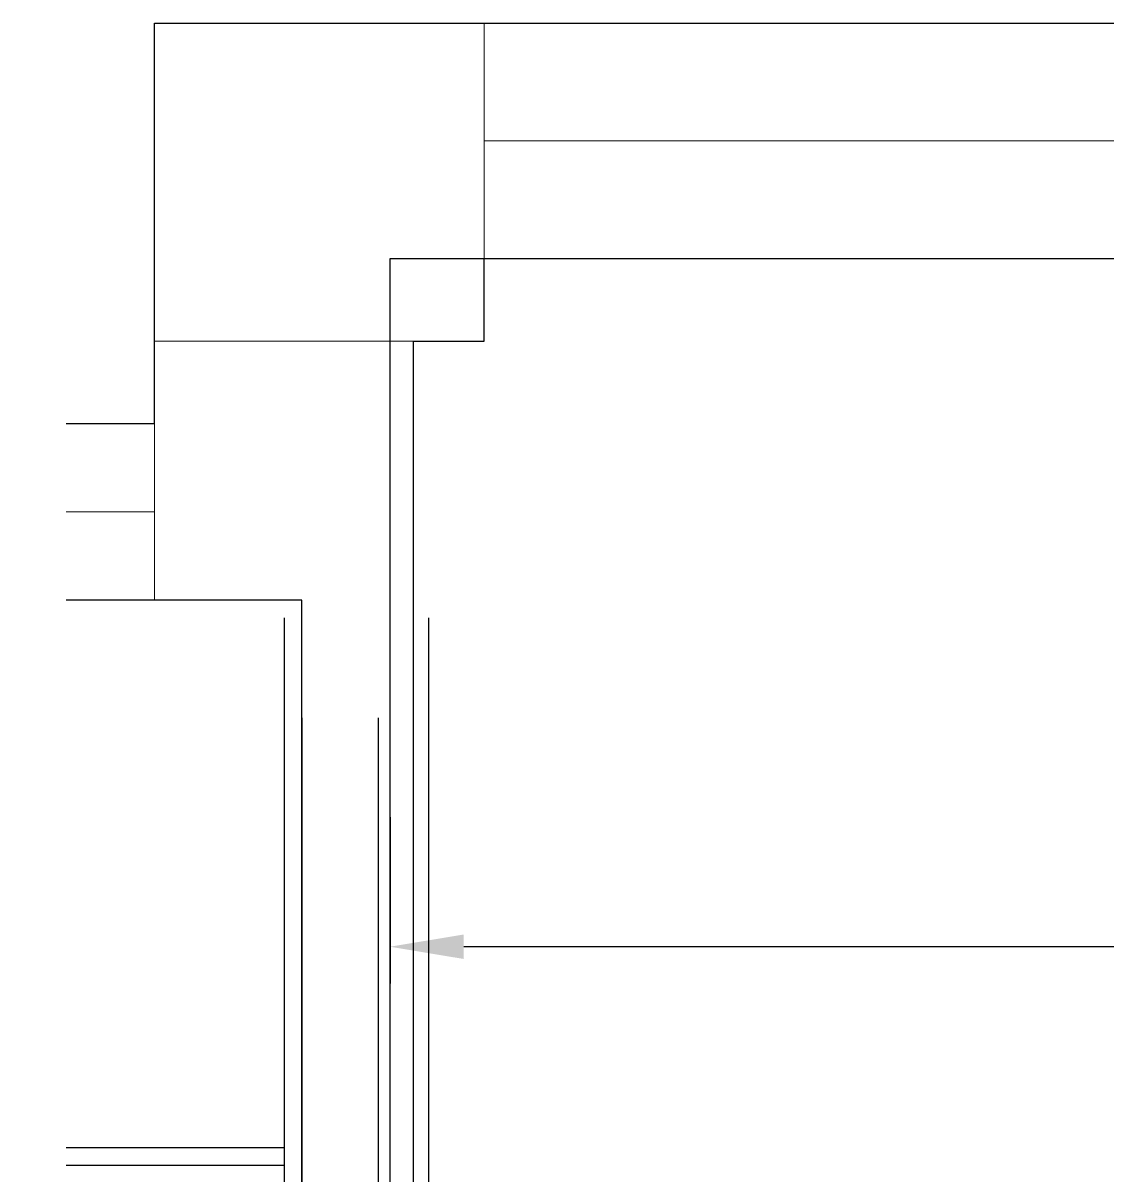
# Model space of a CAD drawing. Header units: millimetres. Extents: x 1226973 to 1255433, y -218643 to -189722.
# Drawn here: x 1236349 to 1238192, y -191680 to -189722 of the extents above; entities that cross this region are included whole.
import ezdxf

# ---------------------------------------------------------------- set-up
doc = ezdxf.new("R2010")
doc.units = ezdxf.units.MM
for name, color, linetype in [('Divar-komek', 7, 'Continuous'), ('Kafel', 7, 'Continuous'), ('OFFICE_BOUNDARY', 3, 'Continuous'), ('Santexnika', 7, 'Continuous'), ('Tavan', 7, 'Continuous')]:
    doc.layers.add(name, color=color, linetype=linetype)

msp = doc.modelspace()

# ---------------------------------------------------------------- linework, layer by layer
for p, q in [((1236572.5, -190402.1), (1236572.5, -189722.1)), ((1236572.5, -189722.1), (1241292.5, -189722.1)), ((1236422.5, -190402.1), (1236572.5, -190402.1)), ((1236822.5, -190702.1), (1236422.5, -190702.1)), ((1236822.5, -197003.2), (1236822.5, -190702.1))]:
    msp.add_line(p, q)
at = {"color": 1, "lineweight": 30}
for p, q in [((1236972.5, -197142.1), (1236972.5, -190122.1)), ((1236972.5, -190122.1), (1237012.5, -190122.1)), ((1237012.5, -190122.1), (1240892.5, -190122.1))]:
    msp.add_line(p, q, dxfattribs=at)
at = {"color": 5, "lineweight": 5}
msp.add_line((1236422.5, -190552.1), (1236572.5, -190552.1), dxfattribs=at)
at = {"color": 0, "lineweight": -2, "transparency": 16777216}
for p, q in [((1236972.5, -191071), (1236972.5, -191353.3)), ((1240767.5, -191290.8), (1237097.5, -191290.8))]:
    msp.add_line(p, q, dxfattribs=at)
at = {"lineweight": 5}
for points in [[(1237132.5, -190122.1), (1237132.5, -189722.1)], [(1237012.5, -190262.1), (1236572.5, -190262.1)], [(1236572.5, -190402.1), (1236572.5, -190702.1)]]:
    msp.add_lwpolyline(points, dxfattribs=at)
at = {"color": 5, "lineweight": 5}
msp.add_lwpolyline([(1237132.5, -189922.1), (1240332.5, -189922.1)], dxfattribs=at)
msp.add_lwpolyline([(1237012.5, -194542.1), (1237012.5, -190262.1), (1237132.5, -190262.1), (1237132.5, -190122.1), (1240332.5, -190122.1), (1240332.5, -190262.1), (1240892.5, -190262.1), (1240892.5, -192172.1), (1240372.5, -192172.1), (1240372.5, -194542.1)])
at = {"color": 0, "transparency": 16777216}
msp.add_solid([(1237097.5, -191270), (1237097.5, -191311.6), (1236972.5, -191290.8)], dxfattribs=at)
at = {"layer": 'Divar-komek'}
for p, q in [((1236822.5, -190902.1), (1236822.5, -197237.1)), ((1236952.5, -190902.1), (1236952.5, -197367.1))]:
    msp.add_line(p, q, dxfattribs=at)
at = {"layer": 'Kafel'}
for p, q in [((1236792.5, -190732.1), (1236792.5, -197212.1)), ((1236822.5, -190902.1), (1236822.5, -197212.1))]:
    msp.add_line(p, q, dxfattribs=at)
at = {"layer": 'OFFICE_BOUNDARY'}
msp.add_lwpolyline([(1237012.5, -190122.1), (1240892.5, -190122.1), (1240892.5, -192152.1), (1249632.5, -192152.1), (1249632.5, -200662.1), (1255032.5, -200662.1), (1255032.5, -209642.1), (1249452.5, -209642.1), (1249452.5, -215022.1), (1249482.5, -215022.1), (1249482.5, -218242.1), (1243522.5, -218242.1), (1243522.5, -209612.1), (1240552.5, -209612.1), (1240552.5, -203822.1), (1238522.5, -203822.1), (1238522.5, -201602.1), (1233202.5, -201602.1), (1233202.5, -197142.1), (1236972.5, -197142.1), (1236972.5, -190122.1), (1237012.5, -190122.1)], close=True, dxfattribs=at)
at = {"layer": 'Santexnika'}
for p, q in [((1236792.5, -191632.1), (1236422.5, -191632.1)), ((1236792.5, -191632.1), (1236422.5, -191632.1)), ((1236792.5, -191632.1), (1236422.5, -191632.1)), ((1236792.5, -191632.1), (1236422.5, -191632.1)), ((1236792.5, -191632.1), (1236422.5, -191632.1)), ((1236792.5, -191632.1), (1236422.5, -191632.1)), ((1236792.5, -191632.1), (1236422.5, -191632.1)), ((1236792.5, -191632.1), (1236422.5, -191632.1)), ((1236792.5, -191662.1), (1236422.5, -191662.1)), ((1236792.5, -191662.1), (1236422.5, -191662.1)), ((1236792.5, -191662.1), (1236422.5, -191662.1)), ((1236792.5, -191662.1), (1236422.5, -191662.1)), ((1236792.5, -191662.1), (1236422.5, -191662.1)), ((1236792.5, -191662.1), (1236422.5, -191662.1)), ((1236792.5, -191662.1), (1236422.5, -191662.1)), ((1236792.5, -191662.1), (1236422.5, -191662.1))]:
    msp.add_line(p, q, dxfattribs=at)
at = {"layer": 'Tavan'}
msp.add_line((1237037.5, -190732.1), (1237037.5, -197427.1), dxfattribs=at)

doc.saveas('drawing.dxf')
